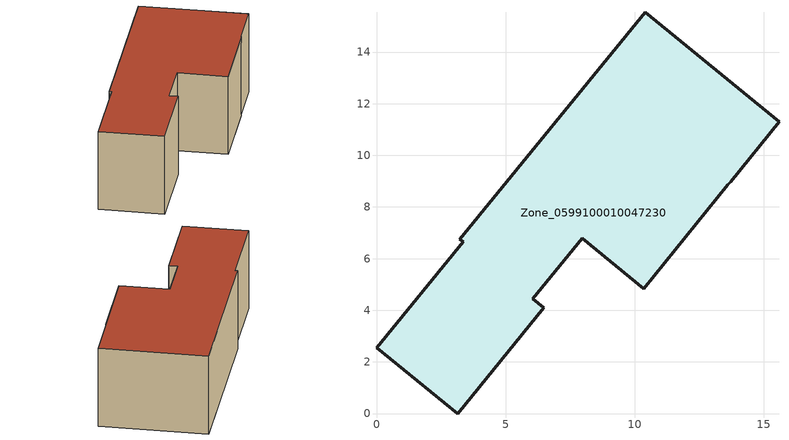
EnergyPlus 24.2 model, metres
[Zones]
Zone_0599100010047230
 floor ground (C_G): 6.48,4.1 3.15,0 0,2.54 3.35,6.65 3.23,6.75 10.4,15.53 15.59,11.3 13.71,8.98 13.61,8.86 10.35,4.84 7.96,6.79 6.05,4.45 z0
 wall outside (C_F): 3.15,0 6.48,4.1 6.05,4.45 7.96,6.79 10.35,4.84 13.61,8.86 13.71,8.98 15.59,11.3 10.4,15.53 3.23,6.75 3.35,6.65 0,2.54 3.15,0 z0:5.24
 roof outside (C_R): 13.61,8.86 13.71,8.98 15.59,11.3 10.4,15.53 3.23,6.75 3.35,6.65 0,2.54 3.15,0 6.48,4.1 6.05,4.45 7.96,6.79 10.35,4.84 z5.24
[BUILDING]
Pand.0599100010047230: North Axis=0; Terrain=City; Loads Convergence Tolerance Value=0.04; Temperature Convergence Tolerance Value=0.4; Solar Distribution=FullExterior; Maximum Number of Warmup Days=25; Minimum Number of Warmup Days=1
[Site:Location]
Rotterdam.The.Hague.AP_ZH_NLD Design_Conditions: Latitude=51.96; Longitude=4.45; Time Zone=1; Elevation=-4.5
[SITE:GROUNDTEMPERATURE:BUILDINGSURFACE]
18, 18, 18, 18, 18, 18, 18, 18, 18, 18, 18, 18
[MATERIAL] Thermal Absorptance=0.9; Solar Absorptance=0.7; Visible Absorptance=0.7
Name | Roughness | Thickness | Conductivity | Density | Specific Heat
G.D.1965 | MediumSmooth | 0.15 | 1 | 540 | 1210
F.D.1965 | Rough | 0.3 | 0.857143 | 1920 | 840
R.D.1965 | MediumRough | 0.2 | 0.08 | 1500 | 1000
[CONSTRUCTION]
C_G: G.D.1965
C_F: F.D.1965
C_R: R.D.1965
[ZONE]
Zone_0599100010047230: Type=1; Multiplier=1; Ceiling Height=Autocalculate; Volume=Autocalculate; Floor Area=autocalculate; Part of Total Floor Area=Yes
[ZONEINFILTRATION:DESIGNFLOWRATE]
Infil_Zone_0599100010047230: Zone or ZoneList or Space or SpaceList=Zone_0599100010047230; Schedule=AlwaysOn; Design Flow Rate Calculation Method=Flow/Area; Flow Rate per Floor Area=0.0042; Constant Term Coefficient=1; Temperature Term Coefficient=0; Velocity Term Coefficient=0; Velocity Squared Term Coefficient=0
[HVACTEMPLATE:ZONE:IDEALLOADSAIRSYSTEM]
Zone_0599100010047230: Maximum Heating Supply Air Temperature=50; Minimum Cooling Supply Air Temperature=13; Maximum Heating Supply Air Humidity Ratio=0.0156; Minimum Cooling Supply Air Humidity Ratio=0.0077; Heating Limit=NoLimit; Cooling Limit=NoLimit; Dehumidification Control Type=ConstantSensibleHeatRatio; Cooling Sensible Heat Ratio=0.7; Dehumidification Setpoint=60; Humidification Control Type=None; Humidification Setpoint=30; Outdoor Air Method=None; Outdoor Air Flow Rate per Person=0.00944; Outdoor Air Flow Rate per Zone Floor Area=0; Outdoor Air Flow Rate per Zone=0; Demand Controlled Ventilation Type=None; Outdoor Air Economizer Type=NoEconomizer; Heat Recovery Type=None; Sensible Heat Recovery Effectiveness=0.7; Latent Heat Recovery Effectiveness=0.65
[ZONECONTROL:THERMOSTAT]
ThermostatControl_Zone_0599100010047230: Zone or ZoneList=Zone_0599100010047230; Control Type Schedule=DualSetpointControlType; Control 1=Thermostat_Zone_0599100010047230; Temperature Difference Between Cutout And Setpoint=0
[THERMOSTATSETPOINT:DUALSETPOINT]
Thermostat_Zone_0599100010047230: Heating Setpoint Temperature Schedule=HeatingSetpoint_Zone_0599100010047230; Cooling Setpoint Temperature Schedule=CoolingSetpoint_Zone_0599100010047230
[SCHEDULE:COMPACT]
HeatingSetpoint_Zone_0599100010047230: Through: 12/31, For: AllDays, Until: 24:00, 21
CoolingSetpoint_Zone_0599100010047230: Through: 12/31, For: AllDays, Until: 24:00, 24
DualSetpointControlType: Through: 12/31, For: AllDays, Until: 24:00, 4
AlwaysOn: Through: 12/31, For: AllDays, Until: 24:00, 1
